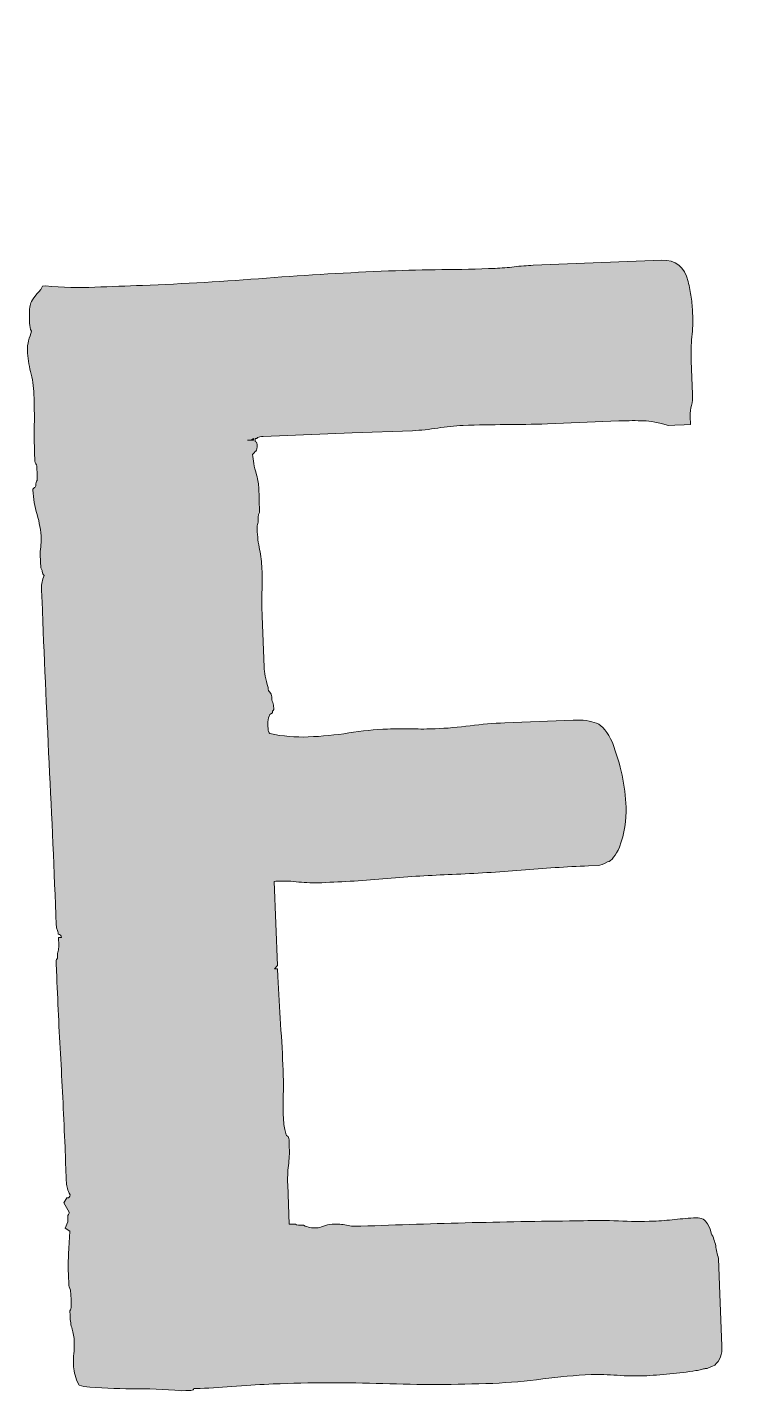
# Model space of a CAD drawing. Header units: inches. Extents: x 96 to 984, y -1005 to -75.
# Drawn here: x 542.7 to 627.7, y -1004.5 to -839.8 of the extents above; entities that cross this region are included whole.
import ezdxf

# ---------------------------------------------------------------- set-up
doc = ezdxf.new("R2010")
doc.units = ezdxf.units.IN
doc.header["$MEASUREMENT"] = 0
doc.layers.add('Layer 1', color=7, linetype='Continuous')

# ---------------------------------------------------------------- blocks, each defined once
blk = doc.blocks.new('block 3')
at = {"layer": 'Layer 1', "true_color": 0x2b568d}
h = blk.add_hatch(color=167, dxfattribs=at)
h.dxf.hatch_style = 2
edge = h.paths.add_edge_path()
edge.add_spline(control_points=[(979.44, -816.21), (979.1, -812.09), (977.08, -808.78), (974.73, -805.63), (973.93, -804.57), (973.12, -803.51), (972.27, -802.49), (969.63, -799.33), (967.54, -795.84), (965.76, -792.14), (961.69, -783.65), (958.01, -775), (954.31, -766.35), (952.02, -761.01), (949.43, -755.83), (946.2, -751), (941.54, -744.01), (935.88, -738.09), (928.2, -734.36), (927.96, -734.24), (927.77, -734.01), (927.46, -733.75), (928.96, -730.07), (930.54, -726.42), (931.94, -722.71), (936.67, -710.15), (940.07, -697.2), (943.44, -684.23), (946.3, -673.27), (949.52, -662.45), (955.43, -652.64), (957.19, -649.71), (958.86, -646.72), (960.44, -643.69), (961.18, -642.28), (962.04, -641.22), (963.56, -640.58), (964.86, -640.04), (966.12, -639.28), (967.22, -638.41), (970.13, -636.11), (970.1, -632.44), (967.2, -630.12), (965.33, -628.63), (963.19, -627.59), (960.95, -626.76), (956.14, -625), (951.14, -624.45), (946.08, -624.59), (938.19, -624.82), (930.34, -625.64), (922.5, -626.52), (914.19, -627.45), (905.91, -628.58), (897.61, -629.64), (885.55, -631.18), (873.45, -632.49), (861.5, -634.8), (848.2, -637.37), (835.27, -641.08), (823.3, -647.63), (822.9, -647.85), (822.51, -648.17), (821.94, -648.02), (821.19, -647.39), (821.09, -646.39), (820.78, -645.52), (815.25, -630.3), (811.03, -614.75), (808.95, -598.65), (808.28, -593.51), (803.98, -590.04), (798.8, -590.25), (795.17, -590.39), (791.65, -591.23), (788.19, -592.3), (781.88, -594.25), (776.11, -597.37), (770.41, -600.61), (764.87, -603.76), (759.31, -606.85), (753.5, -609.48), (747.01, -612.43), (740.57, -615.51), (734.45, -619.16), (728.22, -622.89), (721.65, -625.85), (714.95, -628.53), (699.84, -634.56), (684.23, -639.07), (668.56, -643.34), (650.13, -648.35), (631.59, -652.89), (613.07, -657.52), (611.97, -657.79), (610.84, -657.91), (610.11, -659), (607.87, -662.34), (605.93, -665.8), (605.41, -669.88), (605.12, -672.15), (605.6, -674.21), (606.83, -676.13), (607.52, -677.19), (608.35, -677.59), (609.7, -677.37), (627.07, -674.57), (644.26, -671.01), (661.03, -665.59), (666.09, -663.96), (670.93, -661.72), (676.12, -660.45), (695.06, -655.84), (713.66, -650.09), (731.95, -643.38), (740.19, -640.36), (748.13, -636.71), (755.13, -631.31), (757.45, -629.53), (759.39, -627.12), (761.91, -625.74), (764.53, -624.3), (767.6, -623.66), (770.37, -622.4), (775.73, -619.96), (781.07, -617.47), (786.45, -615.07), (787.82, -614.45), (789.16, -613.69), (790.75, -613.6), (791.6, -614.85), (791.63, -616.32), (791.97, -617.67), (801.26, -655.5), (815.01, -691.64), (832.98, -726.17), (840.79, -741.17), (849.19, -755.87), (856.61, -771.08), (857.18, -772.24), (857.99, -773.34), (858.07, -774.62), (857.65, -775.13), (857.15, -775.14), (856.7, -775.26), (850.91, -776.81), (845.21, -778.63), (839.65, -780.85), (811.77, -792.03), (783.38, -801.76), (754.86, -811.13), (719.3, -822.81), (683.38, -833.33), (647.56, -844.14), (642.83, -845.57), (638.09, -846.96), (633.38, -848.43), (631.38, -849.05), (630.6, -850.24), (631, -851.69), (631.42, -853.19), (632.6, -853.8), (634.66, -853.56), (635.69, -853.44), (636.73, -853.31), (637.77, -853.15), (660.12, -849.77), (682.45, -846.22), (704.65, -841.92), (731.8, -836.65), (758.71, -830.37), (785.19, -822.36), (786.82, -821.87), (788.44, -821.37), (790.05, -820.88), (793.36, -829.61), (795.8, -834.31), (799.93, -839.86), (802.32, -843.08), (804.98, -846.05), (808.35, -848.3), (810.68, -849.86), (813.08, -851.15), (816.06, -850.05), (816.66, -849.83), (817.38, -849.97), (818.05, -849.96), (824.62, -849.85), (831.12, -849), (837.59, -847.9), (848.74, -845.99), (859.7, -843.18), (870.66, -840.42), (887.6, -836.16), (904.76, -833.76), (922.26, -833.84), (931.77, -833.88), (941.28, -833.63), (950.75, -832.78), (960.65, -831.88), (970.29, -829.93), (979.5, -826.07), (981.82, -825.09), (983.88, -824.01), (983.83, -821.1), (983.79, -818.3), (982.06, -816.85), (979.44, -816.21)], knot_values=[0, 0, 0, 0, 1, 1, 1, 2, 2, 2, 3, 3, 3, 4, 4, 4, 5, 5, 5, 6, 6, 6, 7, 7, 7, 8, 8, 8, 9, 9, 9, 10, 10, 10, 11, 11, 11, 12, 12, 12, 13, 13, 13, 14, 14, 14, 15, 15, 15, 16, 16, 16, 17, 17, 17, 18, 18, 18, 19, 19, 19, 20, 20, 20, 21, 21, 21, 22, 22, 22, 23, 23, 23, 24, 24, 24, 25, 25, 25, 26, 26, 26, 27, 27, 27, 28, 28, 28, 29, 29, 29, 30, 30, 30, 31, 31, 31, 32, 32, 32, 33, 33, 33, 34, 34, 34, 35, 35, 35, 36, 36, 36, 37, 37, 37, 38, 38, 38, 39, 39, 39, 40, 40, 40, 41, 41, 41, 42, 42, 42, 43, 43, 43, 44, 44, 44, 45, 45, 45, 46, 46, 46, 47, 47, 47, 48, 48, 48, 49, 49, 49, 50, 50, 50, 51, 51, 51, 52, 52, 52, 53, 53, 53, 54, 54, 54, 55, 55, 55, 56, 56, 56, 57, 57, 57, 58, 58, 58, 59, 59, 59, 60, 60, 60, 61, 61, 61, 62, 62, 62, 63, 63, 63, 64, 64, 64, 65, 65, 65, 66, 66, 66, 67, 67, 67, 68, 68, 68, 69, 69, 69, 69], degree=3, periodic=1)
edge = h.paths.add_edge_path()
edge.add_spline(control_points=[(952.39, -813.37), (936.02, -812.91), (919.7, -813.97), (903.37, -814.82), (888.75, -815.59), (874.61, -818.85), (860.46, -822.21), (855.38, -823.42), (850.29, -824.58), (845.2, -825.74), (844.37, -825.93), (843.53, -826.03), (842.71, -826.16), (842.24, -825.22), (843.01, -824.85), (843.36, -824.41), (851.1, -814.65), (858.16, -804.38), (866.49, -795.08), (870.12, -791.03), (873.19, -786.55), (875.03, -781.36), (875.3, -780.62), (875.76, -780.04), (876.27, -779.47), (878.76, -776.66), (879.26, -773.44), (878.3, -769.88), (876.58, -763.54), (874.4, -757.37), (871.79, -751.34), (867.66, -741.82), (862.79, -732.68), (857.52, -723.76), (845.46, -703.33), (835.4, -681.94), (826.38, -660.04), (826.02, -659.16), (825.54, -658.33), (825.47, -657.34), (826.35, -656.7), (827.41, -656.65), (828.42, -656.47), (844.25, -653.63), (860.21, -651.94), (876.23, -650.67), (894.51, -649.21), (912.8, -647.73), (931.04, -645.81), (935.35, -645.35), (939.68, -645.25), (944.4, -644.96), (942.22, -648.51), (940.31, -651.65), (938.35, -654.75), (937.68, -655.81), (936.45, -655.52), (935.47, -655.62), (926.67, -656.56), (918.01, -658.3), (909.43, -660.43), (897.62, -663.36), (886.04, -667.05), (874.46, -670.76), (874.01, -670.91), (873.55, -671.06), (873.14, -671.3), (872.31, -671.79), (871.98, -672.55), (872.27, -673.49), (872.51, -674.3), (873.09, -674.77), (873.95, -674.76), (874.61, -674.75), (875.28, -674.68), (875.93, -674.55), (884.43, -672.88), (893.05, -672.16), (901.66, -671.32), (911.21, -670.39), (920.77, -669.55), (930.17, -667.47), (930.71, -667.35), (931.28, -667.15), (932.06, -667.62), (930.76, -670.7), (929.44, -673.82), (928.14, -676.94), (927.82, -677.7), (927.12, -677.7), (926.5, -677.87), (912.84, -681.61), (899.02, -684.6), (885.11, -687.25), (884.37, -687.39), (883.63, -687.57), (882.89, -687.74), (881.81, -687.98), (881.15, -688.61), (881.36, -689.75), (881.57, -690.81), (882.32, -691.36), (883.42, -691.34), (884.08, -691.32), (884.75, -691.29), (885.41, -691.21), (897.49, -689.74), (909.65, -689.08), (921.76, -687.99), (922.32, -687.94), (922.89, -687.79), (923.65, -688.36), (922.62, -691.2), (921.58, -694.13), (920.5, -697.05), (920.24, -697.75), (919.6, -697.94), (918.91, -698.09), (908.84, -700.25), (899.25, -703.88), (889.7, -707.67), (889.17, -707.88), (888.62, -708.04), (888.11, -708.29), (886.56, -709.03), (885.99, -710.13), (886.42, -711.43), (886.81, -712.59), (887.83, -713.08), (889.48, -712.7), (893.55, -711.77), (897.61, -710.75), (901.68, -709.81), (905.57, -708.93), (909.41, -707.83), (913.41, -707.52), (914.35, -707.45), (915.29, -707.18), (916.4, -707.6), (915.66, -710.53), (914.31, -713.23), (913.2, -716.02), (912.8, -717.01), (911.86, -717.01), (911.07, -717.22), (907.21, -718.24), (903.34, -719.21), (899.47, -720.19), (899.2, -720.26), (898.91, -720.3), (898.64, -720.37), (896.67, -720.89), (895.99, -721.56), (896.09, -722.87), (896.2, -724.26), (897.11, -724.96), (899.19, -725.09), (900.42, -725.16), (901.65, -725.14), (902.89, -725.1), (904.77, -725.03), (906.65, -724.91), (908.49, -724.81), (908.87, -725.94), (908.22, -726.63), (907.82, -727.34), (906.33, -729.99), (904.97, -732.74), (903.2, -735.2), (898.45, -741.82), (903.29, -751.43), (911.63, -751.56), (914.84, -751.61), (917.83, -752.38), (920.61, -753.98), (920.94, -754.17), (921.28, -754.34), (921.51, -755.11), (913.28, -756.91), (905.63, -760.47), (897.42, -762.15), (895.32, -762.59), (894.45, -763.53), (894.5, -765.06), (894.56, -766.83), (895.83, -768.09), (897.9, -768.2), (902.38, -768.45), (906.84, -768.12), (911.26, -767.42), (917.75, -766.39), (924.29, -765.96), (930.94, -765.23), (932.78, -767.69), (933.9, -770.48), (935.03, -773.05), (934.67, -773.99), (934.03, -773.9), (933.49, -773.97), (924.33, -775.24), (915.49, -777.86), (906.64, -780.41), (906.55, -780.44), (906.46, -780.47), (906.37, -780.5), (904.55, -781.18), (903.83, -782.21), (904.2, -783.63), (904.55, -784.97), (905.54, -785.62), (907.29, -785.47), (908.9, -785.34), (910.49, -785.01), (912.09, -784.83), (918.99, -784.06), (925.88, -783.29), (932.78, -782.57), (934.66, -782.38), (936.48, -781.69), (938.55, -781.96), (939.62, -784.44), (940.64, -786.95), (941.4, -789.77), (935.89, -791.49), (930.84, -793.88), (925.89, -796.5), (925.39, -796.77), (924.85, -797), (924.38, -797.31), (922.7, -798.41), (922.18, -800.4), (923.03, -802.32), (923.84, -804.15), (925.44, -804.95), (927.47, -804.31), (931.28, -803.11), (935.05, -801.81), (939, -801.14), (940.78, -800.83), (942.57, -800.63), (944.37, -800.45), (945.32, -800.36), (946.28, -800.43), (946.85, -801.45), (949.15, -805.58), (951.82, -809.46), (955.13, -813), (954.05, -813.62), (953.2, -813.4), (952.39, -813.37)], knot_values=[0, 0, 0, 0, 1, 1, 1, 2, 2, 2, 3, 3, 3, 4, 4, 4, 5, 5, 5, 6, 6, 6, 7, 7, 7, 8, 8, 8, 9, 9, 9, 10, 10, 10, 11, 11, 11, 12, 12, 12, 13, 13, 13, 14, 14, 14, 15, 15, 15, 16, 16, 16, 17, 17, 17, 18, 18, 18, 19, 19, 19, 20, 20, 20, 21, 21, 21, 22, 22, 22, 23, 23, 23, 24, 24, 24, 25, 25, 25, 26, 26, 26, 27, 27, 27, 28, 28, 28, 29, 29, 29, 30, 30, 30, 31, 31, 31, 32, 32, 32, 33, 33, 33, 34, 34, 34, 35, 35, 35, 36, 36, 36, 37, 37, 37, 38, 38, 38, 39, 39, 39, 40, 40, 40, 41, 41, 41, 42, 42, 42, 43, 43, 43, 44, 44, 44, 45, 45, 45, 46, 46, 46, 47, 47, 47, 48, 48, 48, 49, 49, 49, 50, 50, 50, 51, 51, 51, 52, 52, 52, 53, 53, 53, 54, 54, 54, 55, 55, 55, 56, 56, 56, 57, 57, 57, 58, 58, 58, 59, 59, 59, 60, 60, 60, 61, 61, 61, 62, 62, 62, 63, 63, 63, 64, 64, 64, 65, 65, 65, 66, 66, 66, 67, 67, 67, 68, 68, 68, 69, 69, 69, 70, 70, 70, 71, 71, 71, 72, 72, 72, 73, 73, 73, 74, 74, 74, 75, 75, 75, 76, 76, 76, 77, 77, 77, 78, 78, 78, 79, 79, 79, 80, 80, 80, 81, 81, 81, 82, 82, 82, 83, 83, 83, 83], degree=3, periodic=1)
at = {"layer": 'Layer 1', "lineweight": 0}
blk.add_open_spline([(979.44, -816.21), (979.1, -812.09), (977.08, -808.78), (974.73, -805.63), (973.93, -804.57), (973.12, -803.51), (972.27, -802.49), (969.63, -799.33), (967.54, -795.84), (965.76, -792.14), (961.69, -783.65), (958.01, -775), (954.31, -766.35), (952.02, -761.01), (949.43, -755.83), (946.2, -751), (941.54, -744.01), (935.88, -738.09), (928.2, -734.36), (927.96, -734.24), (927.77, -734.01), (927.46, -733.75), (928.96, -730.07), (930.54, -726.42), (931.94, -722.71), (936.67, -710.15), (940.07, -697.2), (943.44, -684.23), (946.3, -673.27), (949.52, -662.45), (955.43, -652.64), (957.19, -649.71), (958.86, -646.72), (960.44, -643.69), (961.18, -642.28), (962.04, -641.22), (963.56, -640.58), (964.86, -640.04), (966.12, -639.28), (967.22, -638.41), (970.13, -636.11), (970.1, -632.44), (967.2, -630.12), (965.33, -628.63), (963.19, -627.59), (960.95, -626.76), (956.14, -625), (951.14, -624.45), (946.08, -624.59), (938.19, -624.82), (930.34, -625.64), (922.5, -626.52), (914.19, -627.45), (905.91, -628.58), (897.61, -629.64), (885.55, -631.18), (873.45, -632.49), (861.5, -634.8), (848.2, -637.37), (835.27, -641.08), (823.3, -647.63), (822.9, -647.85), (822.51, -648.17), (821.94, -648.02), (821.19, -647.39), (821.09, -646.39), (820.78, -645.52), (815.25, -630.3), (811.03, -614.75), (808.95, -598.65), (808.28, -593.51), (803.98, -590.04), (798.8, -590.25), (795.17, -590.39), (791.65, -591.23), (788.19, -592.3), (781.88, -594.25), (776.11, -597.37), (770.41, -600.61), (764.87, -603.76), (759.31, -606.85), (753.5, -609.48), (747.01, -612.43), (740.57, -615.51), (734.45, -619.16), (728.22, -622.89), (721.65, -625.85), (714.95, -628.53), (699.84, -634.56), (684.23, -639.07), (668.56, -643.34), (650.13, -648.35), (631.59, -652.89), (613.07, -657.52), (611.97, -657.79), (610.84, -657.91), (610.11, -659), (607.87, -662.34), (605.93, -665.8), (605.41, -669.88), (605.12, -672.15), (605.6, -674.21), (606.83, -676.13), (607.52, -677.19), (608.35, -677.59), (609.7, -677.37), (627.07, -674.57), (644.26, -671.01), (661.03, -665.59), (666.09, -663.96), (670.93, -661.72), (676.12, -660.45), (695.06, -655.84), (713.66, -650.09), (731.95, -643.38), (740.19, -640.36), (748.13, -636.71), (755.13, -631.31), (757.45, -629.53), (759.39, -627.12), (761.91, -625.74), (764.53, -624.3), (767.6, -623.66), (770.37, -622.4), (775.73, -619.96), (781.07, -617.47), (786.45, -615.07), (787.82, -614.45), (789.16, -613.69), (790.75, -613.6), (791.6, -614.85), (791.63, -616.32), (791.97, -617.67), (801.26, -655.5), (815.01, -691.64), (832.98, -726.17), (840.79, -741.17), (849.19, -755.87), (856.61, -771.08), (857.18, -772.24), (857.99, -773.34), (858.07, -774.62), (857.65, -775.13), (857.15, -775.14), (856.7, -775.26), (850.91, -776.81), (845.21, -778.63), (839.65, -780.85), (811.77, -792.03), (783.38, -801.76), (754.86, -811.13), (719.3, -822.81), (683.38, -833.33), (647.56, -844.14), (642.83, -845.57), (638.09, -846.96), (633.38, -848.43), (631.38, -849.05), (630.6, -850.24), (631, -851.69), (631.42, -853.19), (632.6, -853.8), (634.66, -853.56), (635.69, -853.44), (636.73, -853.31), (637.77, -853.15), (660.12, -849.77), (682.45, -846.22), (704.65, -841.92), (731.8, -836.65), (758.71, -830.37), (785.19, -822.36), (786.82, -821.87), (788.44, -821.37), (790.05, -820.88), (793.36, -829.61), (795.8, -834.31), (799.93, -839.86), (802.32, -843.08), (804.98, -846.05), (808.35, -848.3), (810.68, -849.86), (813.08, -851.15), (816.06, -850.05), (816.66, -849.83), (817.38, -849.97), (818.05, -849.96), (824.62, -849.85), (831.12, -849), (837.59, -847.9), (848.74, -845.99), (859.7, -843.18), (870.66, -840.42), (887.6, -836.16), (904.76, -833.76), (922.26, -833.84), (931.77, -833.88), (941.28, -833.63), (950.75, -832.78), (960.65, -831.88), (970.29, -829.93), (979.5, -826.07), (981.82, -825.09), (983.88, -824.01), (983.83, -821.1), (983.79, -818.3), (982.06, -816.85), (979.44, -816.21)], degree=3, knots=[0, 0, 0, 0, 1, 1, 1, 2, 2, 2, 3, 3, 3, 4, 4, 4, 5, 5, 5, 6, 6, 6, 7, 7, 7, 8, 8, 8, 9, 9, 9, 10, 10, 10, 11, 11, 11, 12, 12, 12, 13, 13, 13, 14, 14, 14, 15, 15, 15, 16, 16, 16, 17, 17, 17, 18, 18, 18, 19, 19, 19, 20, 20, 20, 21, 21, 21, 22, 22, 22, 23, 23, 23, 24, 24, 24, 25, 25, 25, 26, 26, 26, 27, 27, 27, 28, 28, 28, 29, 29, 29, 30, 30, 30, 31, 31, 31, 32, 32, 32, 33, 33, 33, 34, 34, 34, 35, 35, 35, 36, 36, 36, 37, 37, 37, 38, 38, 38, 39, 39, 39, 40, 40, 40, 41, 41, 41, 42, 42, 42, 43, 43, 43, 44, 44, 44, 45, 45, 45, 46, 46, 46, 47, 47, 47, 48, 48, 48, 49, 49, 49, 50, 50, 50, 51, 51, 51, 52, 52, 52, 53, 53, 53, 54, 54, 54, 55, 55, 55, 56, 56, 56, 57, 57, 57, 58, 58, 58, 59, 59, 59, 60, 60, 60, 61, 61, 61, 62, 62, 62, 63, 63, 63, 64, 64, 64, 65, 65, 65, 66, 66, 66, 67, 67, 67, 68, 68, 68, 69, 69, 69, 69], dxfattribs=at)
blk = doc.blocks.new('block 5')
at = {"layer": 'Layer 1', "true_color": 0xd21b30}
h = blk.add_hatch(color=242, dxfattribs=at)
h.dxf.hatch_style = 2
edge = h.paths.add_edge_path()
edge.add_spline(control_points=[(548.7, -1003.49), (548.41, -1002.73), (548.26, -1002.03), (548.23, -1001.39), (548.21, -1000.88), (548.23, -1000.43), (548.28, -1000.05), (548.32, -999.66), (548.34, -999.21), (548.32, -998.7), (548.3, -998.06), (548.21, -997.52), (548.07, -997.08), (547.92, -996.63), (547.83, -996.09), (547.81, -995.45), (547.81, -995.45), (547.79, -994.88), (547.79, -994.88), (547.91, -994.75), (547.97, -994.55), (547.96, -994.29), (547.96, -994.29), (547.93, -993.53), (547.93, -993.53), (547.93, -993.53), (547.88, -992.38), (547.88, -992.38), (547.74, -992.13), (547.67, -991.87), (547.66, -991.62), (547.66, -991.62), (547.62, -990.66), (547.62, -990.66), (547.59, -989.89), (547.59, -989.06), (547.62, -988.16), (547.65, -987.27), (547.71, -986.37), (547.8, -985.46), (547.8, -985.46), (547.8, -985.27), (547.8, -985.27), (547.8, -985.27), (547.21, -984.91), (547.21, -984.91), (547.21, -984.91), (547.56, -984.13), (547.56, -984.13), (547.56, -984.13), (547.54, -983.75), (547.54, -983.75), (547.54, -983.75), (547.53, -983.36), (547.53, -983.36), (547.65, -983.23), (547.71, -983.1), (547.71, -982.97), (547.71, -982.97), (547.08, -981.84), (547.08, -981.84), (547.08, -981.84), (547.44, -981.25), (547.44, -981.25), (547.7, -981.24), (547.82, -981.11), (547.81, -980.85), (547.54, -980.35), (547.39, -979.88), (547.37, -979.43), (547.36, -978.98), (547.34, -978.57), (547.32, -978.18), (547.32, -978.18), (547.21, -975.11), (547.21, -975.11), (547.06, -971.53), (546.89, -967.99), (546.69, -964.47), (546.49, -960.96), (546.32, -957.41), (546.18, -953.83), (546.18, -953.83), (546.14, -952.87), (546.14, -952.87), (546.13, -952.61), (546.15, -952.46), (546.22, -952.39), (546.28, -952.32), (546.31, -952.22), (546.3, -952.1), (546.29, -951.84), (546.32, -951.61), (546.37, -951.42), (546.43, -951.23), (546.45, -951), (546.44, -950.75), (546.44, -950.75), (546.41, -949.79), (546.41, -949.79), (546.41, -949.79), (546.79, -949.77), (546.79, -949.77), (546.78, -949.52), (546.64, -949.39), (546.39, -949.4), (546.38, -949.15), (546.34, -948.96), (546.27, -948.83), (546.2, -948.71), (546.16, -948.52), (546.15, -948.26), (545.9, -941.74), (545.61, -935.22), (545.29, -928.7), (544.97, -922.18), (544.68, -915.66), (544.43, -909.14), (544.41, -908.63), (544.39, -908.11), (544.37, -907.6), (544.35, -907.09), (544.45, -906.58), (544.69, -906.05), (544.56, -905.93), (544.49, -905.8), (544.48, -905.68), (544.48, -905.55), (544.41, -905.36), (544.27, -905.11), (544.27, -905.11), (544.21, -903.57), (544.21, -903.57), (544.2, -903.32), (544.22, -903), (544.27, -902.61), (544.32, -902.22), (544.34, -901.91), (544.33, -901.65), (544.29, -900.63), (544.12, -899.64), (543.83, -898.69), (543.53, -897.74), (543.37, -896.76), (543.33, -895.73), (543.32, -895.61), (543.38, -895.51), (543.51, -895.44), (543.63, -895.37), (543.69, -895.27), (543.69, -895.14), (543.68, -894.89), (543.73, -894.69), (543.86, -894.56), (543.86, -894.56), (543.83, -893.98), (543.83, -893.98), (543.83, -893.98), (543.79, -892.83), (543.79, -892.83), (543.78, -892.71), (543.75, -892.61), (543.68, -892.55), (543.61, -892.49), (543.58, -892.33), (543.57, -892.07), (543.57, -892.07), (543.54, -891.3), (543.54, -891.3), (543.49, -890.15), (543.48, -889), (543.5, -887.85), (543.52, -886.69), (543.5, -885.48), (543.45, -884.2), (543.41, -883.18), (543.28, -882.26), (543.05, -881.43), (542.83, -880.61), (542.7, -879.75), (542.66, -878.85), (542.65, -878.47), (542.7, -878.08), (542.81, -877.69), (542.92, -877.31), (543.04, -876.92), (543.15, -876.53), (543.01, -876.28), (542.94, -875.96), (542.92, -875.58), (542.87, -874.43), (542.91, -873.65), (543.02, -873.27), (543.13, -872.88), (543.56, -872.28), (544.3, -871.49), (544.3, -871.49), (544.47, -871.1), (544.47, -871.1), (544.47, -871.1), (544.86, -871.08), (544.86, -871.08), (546.91, -871.26), (548.9, -871.31), (550.82, -871.23), (552.74, -871.16), (554.65, -871.08), (556.57, -871.01), (561.56, -870.81), (566.54, -870.52), (571.52, -870.13), (576.5, -869.75), (581.42, -869.46), (586.28, -869.27), (588.46, -869.18), (590.6, -869.13), (592.71, -869.11), (594.83, -869.09), (596.97, -869.04), (599.14, -868.95), (599.91, -868.92), (600.68, -868.86), (601.44, -868.77), (602.2, -868.68), (602.97, -868.61), (603.74, -868.58), (603.74, -868.58), (619.27, -867.97), (619.27, -867.97), (620.93, -867.91), (622, -868.76), (622.45, -870.54), (622.6, -871.17), (622.72, -871.81), (622.81, -872.45), (622.9, -873.08), (622.96, -873.72), (622.98, -874.36), (623.02, -875.38), (623, -876.35), (622.9, -877.24), (622.81, -878.15), (622.79, -879.11), (622.82, -880.13), (622.82, -880.13), (622.98, -884.16), (622.98, -884.16), (623, -884.67), (622.95, -885.12), (622.84, -885.51), (622.73, -885.9), (622.68, -886.35), (622.7, -886.86), (622.7, -886.86), (622.74, -887.82), (622.74, -887.82), (622.74, -887.82), (621.97, -887.85), (621.97, -887.85), (621.97, -887.85), (620.82, -887.89), (620.82, -887.89), (620.82, -887.89), (620.06, -887.92), (620.06, -887.92), (618.89, -887.58), (617.89, -887.4), (617.06, -887.37), (616.22, -887.34), (615.23, -887.34), (614.08, -887.39), (614.08, -887.39), (605.45, -887.73), (605.45, -887.73), (603.66, -887.8), (601.96, -887.83), (600.36, -887.83), (598.76, -887.83), (597.06, -887.86), (595.27, -887.93), (594.25, -887.97), (593.23, -888.08), (592.21, -888.24), (591.19, -888.41), (590.17, -888.52), (589.15, -888.56), (589.15, -888.56), (581.86, -888.84), (581.86, -888.84), (581.86, -888.84), (571.12, -889.26), (571.12, -889.26), (571.12, -889.26), (570.93, -889.27), (570.93, -889.27), (570.67, -889.28), (570.48, -889.35), (570.36, -889.49), (570.36, -889.49), (570.17, -889.49), (570.17, -889.49), (570.17, -889.49), (570.18, -889.88), (570.18, -889.88), (570.31, -889.87), (570.38, -890), (570.39, -890.25), (570.41, -890.64), (570.35, -890.9), (570.23, -891.03), (570.11, -891.16), (569.98, -891.3), (569.86, -891.43), (569.89, -892.07), (570.04, -892.89), (570.34, -893.9), (570.49, -894.54), (570.58, -895.08), (570.6, -895.53), (570.62, -895.98), (570.64, -896.52), (570.66, -897.16), (570.66, -897.16), (570.7, -898.12), (570.7, -898.12), (570.71, -898.37), (570.68, -898.54), (570.62, -898.6), (570.56, -898.67), (570.53, -898.83), (570.54, -899.08), (570.55, -899.34), (570.53, -899.56), (570.48, -899.76), (570.42, -899.95), (570.4, -900.18), (570.41, -900.43), (570.44, -901.33), (570.54, -902.16), (570.7, -902.92), (570.85, -903.68), (570.95, -904.45), (570.98, -905.21), (571.02, -906.24), (571.02, -907.2), (570.99, -908.1), (570.96, -908.99), (570.97, -909.95), (571.01, -910.98), (571.01, -910.98), (571.25, -917.11), (571.25, -917.11), (571.28, -917.76), (571.43, -918.58), (571.73, -919.59), (571.74, -919.85), (571.81, -920.04), (571.95, -920.16), (572.08, -920.28), (572.15, -920.47), (572.16, -920.73), (572.17, -920.99), (572.21, -921.21), (572.28, -921.4), (572.35, -921.59), (572.4, -921.81), (572.41, -922.06), (572.41, -922.06), (572.41, -922.26), (572.41, -922.26), (572.29, -922.39), (572.23, -922.52), (572.24, -922.65), (571.98, -922.79), (571.86, -922.92), (571.87, -923.05), (571.75, -923.31), (571.7, -923.63), (571.71, -924.01), (571.71, -924.01), (571.74, -924.78), (571.74, -924.78), (571.75, -924.91), (571.82, -925.03), (571.95, -925.16), (573.5, -925.48), (575.04, -925.61), (576.58, -925.55), (578.24, -925.49), (579.86, -925.33), (581.46, -925.07), (583.05, -924.82), (584.61, -924.66), (586.14, -924.6), (587.17, -924.56), (588.16, -924.55), (589.12, -924.58), (590.08, -924.61), (591.01, -924.6), (591.91, -924.57), (593.31, -924.51), (594.72, -924.39), (596.12, -924.21), (597.52, -924.03), (598.92, -923.91), (600.33, -923.85), (600.33, -923.85), (608.58, -923.53), (608.58, -923.53), (609.73, -923.48), (610.66, -923.61), (611.38, -923.9), (612.09, -924.19), (612.73, -924.97), (613.3, -926.22), (614.29, -928.88), (614.85, -931.48), (614.95, -934.04), (615.01, -935.57), (614.75, -937.18), (614.17, -938.87), (613.7, -939.91), (613.21, -940.51), (612.71, -940.66), (612.21, -940.93), (611.83, -941.07), (611.57, -941.09), (611.57, -941.09), (610.42, -941.13), (610.42, -941.13), (607.74, -941.24), (605.02, -941.41), (602.28, -941.64), (599.53, -941.88), (596.75, -942.05), (593.94, -942.16), (591.38, -942.26), (588.77, -942.43), (586.09, -942.66), (583.4, -942.89), (580.78, -943.06), (578.23, -943.16), (577.2, -943.2), (576.27, -943.17), (575.44, -943.08), (574.6, -942.98), (573.67, -942.95), (572.65, -942.99), (572.65, -942.99), (572.46, -943), (572.46, -943), (572.46, -943), (572.86, -953.17), (572.86, -953.17), (572.86, -953.17), (572.49, -953.57), (572.49, -953.57), (572.49, -953.57), (572.87, -953.55), (572.87, -953.55), (572.87, -953.55), (572.91, -954.51), (572.91, -954.51), (572.98, -956.43), (573.09, -958.35), (573.23, -960.26), (573.37, -962.18), (573.47, -964.03), (573.54, -965.82), (573.58, -966.84), (573.59, -967.81), (573.56, -968.7), (573.53, -969.6), (573.54, -970.56), (573.58, -971.58), (573.61, -972.35), (573.69, -972.92), (573.84, -973.3), (573.85, -973.56), (573.92, -973.72), (574.05, -973.77), (574.18, -973.83), (574.25, -973.99), (574.26, -974.24), (574.26, -974.24), (574.29, -975.2), (574.29, -975.2), (574.32, -975.85), (574.28, -976.55), (574.19, -977.32), (574.09, -978.09), (574.06, -978.86), (574.09, -979.63), (574.09, -979.63), (574.27, -984.43), (574.27, -984.43), (574.27, -984.43), (575.04, -984.4), (575.04, -984.4), (575.17, -984.52), (575.49, -984.57), (576.01, -984.55), (576.53, -984.79), (577.04, -984.89), (577.56, -984.87), (577.81, -984.86), (578.1, -984.79), (578.41, -984.65), (578.73, -984.51), (579.08, -984.43), (579.46, -984.42), (580.1, -984.39), (580.68, -984.43), (581.19, -984.54), (581.71, -984.65), (582.29, -984.69), (582.93, -984.66), (587.4, -984.49), (591.88, -984.35), (596.36, -984.23), (600.84, -984.12), (605.31, -984.05), (609.8, -984), (611.2, -983.94), (612.61, -983.95), (614.02, -984.02), (615.44, -984.1), (616.84, -984.1), (618.25, -984.05), (619.14, -984.01), (620.01, -983.95), (620.84, -983.85), (621.67, -983.75), (622.53, -983.69), (623.42, -983.65), (624.06, -983.63), (624.52, -983.87), (624.79, -984.37), (625.07, -984.87), (625.21, -985.25), (625.22, -985.5), (625.5, -986.01), (625.68, -986.51), (625.77, -987.02), (625.85, -987.53), (625.96, -988.04), (626.11, -988.54), (626.11, -988.54), (626.32, -993.91), (626.32, -993.91), (626.32, -993.91), (626.53, -999.09), (626.53, -999.09), (626.57, -1000.12), (626.27, -1000.9), (625.66, -1001.43), (625.15, -1001.71), (624.78, -1001.85), (624.52, -1001.86), (624.39, -1001.87), (624.23, -1001.9), (624.04, -1001.98), (623.86, -1002.05), (623.63, -1002.09), (623.38, -1002.1), (622.36, -1002.27), (621.31, -1002.4), (620.22, -1002.51), (619.14, -1002.62), (618.08, -1002.69), (617.06, -1002.73), (616.04, -1002.77), (614.98, -1002.75), (613.89, -1002.66), (612.8, -1002.58), (611.74, -1002.55), (610.72, -1002.59), (608.8, -1002.67), (606.85, -1002.84), (604.88, -1003.11), (602.9, -1003.38), (600.89, -1003.55), (598.85, -1003.64), (594.37, -1003.81), (589.95, -1003.82), (585.59, -1003.67), (581.23, -1003.53), (576.81, -1003.54), (572.34, -1003.71), (570.93, -1003.77), (569.46, -1003.86), (567.93, -1003.98), (566.4, -1004.11), (564.93, -1004.2), (563.52, -1004.25), (563.52, -1004.25), (563.14, -1004.27), (563.14, -1004.27), (563.14, -1004.27), (562.76, -1004.28), (562.76, -1004.28), (562.76, -1004.41), (562.63, -1004.48), (562.38, -1004.49), (562.38, -1004.49), (561.8, -1004.51), (561.8, -1004.51), (561.8, -1004.51), (561.23, -1004.53), (561.23, -1004.53), (559.17, -1004.36), (557.18, -1004.28), (555.26, -1004.29), (553.34, -1004.3), (551.42, -1004.21), (549.49, -1004.03), (549.49, -1004.03), (548.91, -1003.86), (548.91, -1003.86), (548.91, -1003.86), (548.7, -1003.49), (548.7, -1003.49)], knot_values=[0, 0, 0, 0, 1, 1, 1, 2, 2, 2, 3, 3, 3, 4, 4, 4, 5, 5, 5, 6, 6, 6, 7, 7, 7, 8, 8, 8, 9, 9, 9, 10, 10, 10, 11, 11, 11, 12, 12, 12, 13, 13, 13, 14, 14, 14, 15, 15, 15, 16, 16, 16, 17, 17, 17, 18, 18, 18, 19, 19, 19, 20, 20, 20, 21, 21, 21, 22, 22, 22, 23, 23, 23, 24, 24, 24, 25, 25, 25, 26, 26, 26, 27, 27, 27, 28, 28, 28, 29, 29, 29, 30, 30, 30, 31, 31, 31, 32, 32, 32, 33, 33, 33, 34, 34, 34, 35, 35, 35, 36, 36, 36, 37, 37, 37, 38, 38, 38, 39, 39, 39, 40, 40, 40, 41, 41, 41, 42, 42, 42, 43, 43, 43, 44, 44, 44, 45, 45, 45, 46, 46, 46, 47, 47, 47, 48, 48, 48, 49, 49, 49, 50, 50, 50, 51, 51, 51, 52, 52, 52, 53, 53, 53, 54, 54, 54, 55, 55, 55, 56, 56, 56, 57, 57, 57, 58, 58, 58, 59, 59, 59, 60, 60, 60, 61, 61, 61, 62, 62, 62, 63, 63, 63, 64, 64, 64, 65, 65, 65, 66, 66, 66, 67, 67, 67, 68, 68, 68, 69, 69, 69, 70, 70, 70, 71, 71, 71, 72, 72, 72, 73, 73, 73, 74, 74, 74, 75, 75, 75, 76, 76, 76, 77, 77, 77, 78, 78, 78, 79, 79, 79, 80, 80, 80, 81, 81, 81, 82, 82, 82, 83, 83, 83, 84, 84, 84, 85, 85, 85, 86, 86, 86, 87, 87, 87, 88, 88, 88, 89, 89, 89, 90, 90, 90, 91, 91, 91, 92, 92, 92, 93, 93, 93, 94, 94, 94, 95, 95, 95, 96, 96, 96, 97, 97, 97, 98, 98, 98, 99, 99, 99, 100, 100, 100, 101, 101, 101, 102, 102, 102, 103, 103, 103, 104, 104, 104, 105, 105, 105, 106, 106, 106, 107, 107, 107, 108, 108, 108, 109, 109, 109, 110, 110, 110, 111, 111, 111, 112, 112, 112, 113, 113, 113, 114, 114, 114, 115, 115, 115, 116, 116, 116, 117, 117, 117, 118, 118, 118, 119, 119, 119, 120, 120, 120, 121, 121, 121, 122, 122, 122, 123, 123, 123, 124, 124, 124, 125, 125, 125, 126, 126, 126, 127, 127, 127, 128, 128, 128, 129, 129, 129, 130, 130, 130, 131, 131, 131, 132, 132, 132, 133, 133, 133, 134, 134, 134, 135, 135, 135, 136, 136, 136, 137, 137, 137, 138, 138, 138, 139, 139, 139, 140, 140, 140, 141, 141, 141, 142, 142, 142, 143, 143, 143, 144, 144, 144, 145, 145, 145, 146, 146, 146, 147, 147, 147, 148, 148, 148, 149, 149, 149, 150, 150, 150, 151, 151, 151, 152, 152, 152, 153, 153, 153, 154, 154, 154, 155, 155, 155, 156, 156, 156, 157, 157, 157, 158, 158, 158, 159, 159, 159, 160, 160, 160, 161, 161, 161, 162, 162, 162, 163, 163, 163, 164, 164, 164, 165, 165, 165, 166, 166, 166, 167, 167, 167, 168, 168, 168, 169, 169, 169, 170, 170, 170, 171, 171, 171, 172, 172, 172, 173, 173, 173, 174, 174, 174, 175, 175, 175, 176, 176, 176, 177, 177, 177, 178, 178, 178, 179, 179, 179, 180, 180, 180, 181, 181, 181, 182, 182, 182, 183, 183, 183, 184, 184, 184, 185, 185, 185, 186, 186, 186, 187, 187, 187, 188, 188, 188, 189, 189, 189, 190, 190, 190, 191, 191, 191, 192, 192, 192, 193, 193, 193, 194, 194, 194, 195, 195, 195, 196, 196, 196, 197, 197, 197, 198, 198, 198, 199, 199, 199, 200, 200, 200, 201, 201, 201, 202, 202, 202, 203, 203, 203, 204, 204, 204, 205, 205, 205, 206, 206, 206, 207, 207, 207, 207], degree=3, periodic=1)
edge = h.paths.add_edge_path()
edge.add_spline(control_points=[(569.98, -889.69), (569.98, -889.69), (569.98, -889.5), (569.98, -889.5), (569.85, -889.63), (569.6, -889.71), (569.22, -889.72), (569.22, -889.72), (569.98, -889.69), (569.98, -889.69)], knot_values=[0, 0, 0, 0, 1, 1, 1, 2, 2, 2, 3, 3, 3, 3], degree=3, periodic=1)
at = {"layer": 'Layer 1', "lineweight": 0}
for points, knots in [([(548.7, -1003.49), (548.41, -1002.73), (548.26, -1002.03), (548.23, -1001.39), (548.21, -1000.88), (548.23, -1000.43), (548.28, -1000.05), (548.32, -999.66), (548.34, -999.21), (548.32, -998.7), (548.3, -998.06), (548.21, -997.52), (548.07, -997.08), (547.92, -996.63), (547.83, -996.09), (547.81, -995.45), (547.81, -995.45), (547.79, -994.88), (547.79, -994.88), (547.91, -994.75), (547.97, -994.55), (547.96, -994.29), (547.96, -994.29), (547.93, -993.53), (547.93, -993.53), (547.93, -993.53), (547.88, -992.38), (547.88, -992.38), (547.74, -992.13), (547.67, -991.87), (547.66, -991.62), (547.66, -991.62), (547.62, -990.66), (547.62, -990.66), (547.59, -989.89), (547.59, -989.06), (547.62, -988.16), (547.65, -987.27), (547.71, -986.37), (547.8, -985.46), (547.8, -985.46), (547.8, -985.27), (547.8, -985.27), (547.8, -985.27), (547.21, -984.91), (547.21, -984.91), (547.21, -984.91), (547.56, -984.13), (547.56, -984.13), (547.56, -984.13), (547.54, -983.75), (547.54, -983.75), (547.54, -983.75), (547.53, -983.36), (547.53, -983.36), (547.65, -983.23), (547.71, -983.1), (547.71, -982.97), (547.71, -982.97), (547.08, -981.84), (547.08, -981.84), (547.08, -981.84), (547.44, -981.25), (547.44, -981.25), (547.7, -981.24), (547.82, -981.11), (547.81, -980.85), (547.54, -980.35), (547.39, -979.88), (547.37, -979.43), (547.36, -978.98), (547.34, -978.57), (547.32, -978.18), (547.32, -978.18), (547.21, -975.11), (547.21, -975.11), (547.06, -971.53), (546.89, -967.99), (546.69, -964.47), (546.49, -960.96), (546.32, -957.41), (546.18, -953.83), (546.18, -953.83), (546.14, -952.87), (546.14, -952.87), (546.13, -952.61), (546.15, -952.46), (546.22, -952.39), (546.28, -952.32), (546.31, -952.22), (546.3, -952.1), (546.29, -951.84), (546.32, -951.61), (546.37, -951.42), (546.43, -951.23), (546.45, -951), (546.44, -950.75), (546.44, -950.75), (546.41, -949.79), (546.41, -949.79), (546.41, -949.79), (546.79, -949.77), (546.79, -949.77), (546.78, -949.52), (546.64, -949.39), (546.39, -949.4), (546.38, -949.15), (546.34, -948.96), (546.27, -948.83), (546.2, -948.71), (546.16, -948.52), (546.15, -948.26), (545.9, -941.74), (545.61, -935.22), (545.29, -928.7), (544.97, -922.18), (544.68, -915.66), (544.43, -909.14), (544.41, -908.63), (544.39, -908.11), (544.37, -907.6), (544.35, -907.09), (544.45, -906.58), (544.69, -906.05), (544.56, -905.93), (544.49, -905.8), (544.48, -905.68), (544.48, -905.55), (544.41, -905.36), (544.27, -905.11), (544.27, -905.11), (544.21, -903.57), (544.21, -903.57), (544.2, -903.32), (544.22, -903), (544.27, -902.61), (544.32, -902.22), (544.34, -901.91), (544.33, -901.65), (544.29, -900.63), (544.12, -899.64), (543.83, -898.69), (543.53, -897.74), (543.37, -896.76), (543.33, -895.73), (543.32, -895.61), (543.38, -895.51), (543.51, -895.44), (543.63, -895.37), (543.69, -895.27), (543.69, -895.14), (543.68, -894.89), (543.73, -894.69), (543.86, -894.56), (543.86, -894.56), (543.83, -893.98), (543.83, -893.98), (543.83, -893.98), (543.79, -892.83), (543.79, -892.83), (543.78, -892.71), (543.75, -892.61), (543.68, -892.55), (543.61, -892.49), (543.58, -892.33), (543.57, -892.07), (543.57, -892.07), (543.54, -891.3), (543.54, -891.3), (543.49, -890.15), (543.48, -889), (543.5, -887.85), (543.52, -886.69), (543.5, -885.48), (543.45, -884.2), (543.41, -883.18), (543.28, -882.26), (543.05, -881.43), (542.83, -880.61), (542.7, -879.75), (542.66, -878.85), (542.65, -878.47), (542.7, -878.08), (542.81, -877.69), (542.92, -877.31), (543.04, -876.92), (543.15, -876.53), (543.01, -876.28), (542.94, -875.96), (542.92, -875.58), (542.87, -874.43), (542.91, -873.65), (543.02, -873.27), (543.13, -872.88), (543.56, -872.28), (544.3, -871.49), (544.3, -871.49), (544.47, -871.1), (544.47, -871.1), (544.47, -871.1), (544.86, -871.08), (544.86, -871.08), (546.91, -871.26), (548.9, -871.31), (550.82, -871.23), (552.74, -871.16), (554.65, -871.08), (556.57, -871.01), (561.56, -870.81), (566.54, -870.52), (571.52, -870.13), (576.5, -869.75), (581.42, -869.46), (586.28, -869.27), (588.46, -869.18), (590.6, -869.13), (592.71, -869.11), (594.83, -869.09), (596.97, -869.04), (599.14, -868.95), (599.91, -868.92), (600.68, -868.86), (601.44, -868.77), (602.2, -868.68), (602.97, -868.61), (603.74, -868.58), (603.74, -868.58), (619.27, -867.97), (619.27, -867.97), (620.93, -867.91), (622, -868.76), (622.45, -870.54), (622.6, -871.17), (622.72, -871.81), (622.81, -872.45), (622.9, -873.08), (622.96, -873.72), (622.98, -874.36), (623.02, -875.38), (623, -876.35), (622.9, -877.24), (622.81, -878.15), (622.79, -879.11), (622.82, -880.13), (622.82, -880.13), (622.98, -884.16), (622.98, -884.16), (623, -884.67), (622.95, -885.12), (622.84, -885.51), (622.73, -885.9), (622.68, -886.35), (622.7, -886.86), (622.7, -886.86), (622.74, -887.82), (622.74, -887.82), (622.74, -887.82), (621.97, -887.85), (621.97, -887.85), (621.97, -887.85), (620.82, -887.89), (620.82, -887.89), (620.82, -887.89), (620.06, -887.92), (620.06, -887.92), (618.89, -887.58), (617.89, -887.4), (617.06, -887.37), (616.22, -887.34), (615.23, -887.34), (614.08, -887.39), (614.08, -887.39), (605.45, -887.73), (605.45, -887.73), (603.66, -887.8), (601.96, -887.83), (600.36, -887.83), (598.76, -887.83), (597.06, -887.86), (595.27, -887.93), (594.25, -887.97), (593.23, -888.08), (592.21, -888.24), (591.19, -888.41), (590.17, -888.52), (589.15, -888.56), (589.15, -888.56), (581.86, -888.84), (581.86, -888.84), (581.86, -888.84), (571.12, -889.26), (571.12, -889.26), (571.12, -889.26), (570.93, -889.27), (570.93, -889.27), (570.67, -889.28), (570.48, -889.35), (570.36, -889.49), (570.36, -889.49), (570.17, -889.49), (570.17, -889.49), (570.17, -889.49), (570.18, -889.88), (570.18, -889.88), (570.31, -889.87), (570.38, -890), (570.39, -890.25), (570.41, -890.64), (570.35, -890.9), (570.23, -891.03), (570.11, -891.16), (569.98, -891.3), (569.86, -891.43), (569.89, -892.07), (570.04, -892.89), (570.34, -893.9), (570.49, -894.54), (570.58, -895.08), (570.6, -895.53), (570.62, -895.98), (570.64, -896.52), (570.66, -897.16), (570.66, -897.16), (570.7, -898.12), (570.7, -898.12), (570.71, -898.37), (570.68, -898.54), (570.62, -898.6), (570.56, -898.67), (570.53, -898.83), (570.54, -899.08), (570.55, -899.34), (570.53, -899.56), (570.48, -899.76), (570.42, -899.95), (570.4, -900.18), (570.41, -900.43), (570.44, -901.33), (570.54, -902.16), (570.7, -902.92), (570.85, -903.68), (570.95, -904.45), (570.98, -905.21), (571.02, -906.24), (571.02, -907.2), (570.99, -908.1), (570.96, -908.99), (570.97, -909.95), (571.01, -910.98), (571.01, -910.98), (571.25, -917.11), (571.25, -917.11), (571.28, -917.76), (571.43, -918.58), (571.73, -919.59), (571.74, -919.85), (571.81, -920.04), (571.95, -920.16), (572.08, -920.28), (572.15, -920.47), (572.16, -920.73), (572.17, -920.99), (572.21, -921.21), (572.28, -921.4), (572.35, -921.59), (572.4, -921.81), (572.41, -922.06), (572.41, -922.06), (572.41, -922.26), (572.41, -922.26), (572.29, -922.39), (572.23, -922.52), (572.24, -922.65), (571.98, -922.79), (571.86, -922.92), (571.87, -923.05), (571.75, -923.31), (571.7, -923.63), (571.71, -924.01), (571.71, -924.01), (571.74, -924.78), (571.74, -924.78), (571.75, -924.91), (571.82, -925.03), (571.95, -925.16), (573.5, -925.48), (575.04, -925.61), (576.58, -925.55), (578.24, -925.49), (579.86, -925.33), (581.46, -925.07), (583.05, -924.82), (584.61, -924.66), (586.14, -924.6), (587.17, -924.56), (588.16, -924.55), (589.12, -924.58), (590.08, -924.61), (591.01, -924.6), (591.91, -924.57), (593.31, -924.51), (594.72, -924.39), (596.12, -924.21), (597.52, -924.03), (598.92, -923.91), (600.33, -923.85), (600.33, -923.85), (608.58, -923.53), (608.58, -923.53), (609.73, -923.48), (610.66, -923.61), (611.38, -923.9), (612.09, -924.19), (612.73, -924.97), (613.3, -926.22), (614.29, -928.88), (614.85, -931.48), (614.95, -934.04), (615.01, -935.57), (614.75, -937.18), (614.17, -938.87), (613.7, -939.91), (613.21, -940.51), (612.71, -940.66), (612.21, -940.93), (611.83, -941.07), (611.57, -941.09), (611.57, -941.09), (610.42, -941.13), (610.42, -941.13), (607.74, -941.24), (605.02, -941.41), (602.28, -941.64), (599.53, -941.88), (596.75, -942.05), (593.94, -942.16), (591.38, -942.26), (588.77, -942.43), (586.09, -942.66), (583.4, -942.89), (580.78, -943.06), (578.23, -943.16), (577.2, -943.2), (576.27, -943.17), (575.44, -943.08), (574.6, -942.98), (573.67, -942.95), (572.65, -942.99), (572.65, -942.99), (572.46, -943), (572.46, -943), (572.46, -943), (572.86, -953.17), (572.86, -953.17), (572.86, -953.17), (572.49, -953.57), (572.49, -953.57), (572.49, -953.57), (572.87, -953.55), (572.87, -953.55), (572.87, -953.55), (572.91, -954.51), (572.91, -954.51), (572.98, -956.43), (573.09, -958.35), (573.23, -960.26), (573.37, -962.18), (573.47, -964.03), (573.54, -965.82), (573.58, -966.84), (573.59, -967.81), (573.56, -968.7), (573.53, -969.6), (573.54, -970.56), (573.58, -971.58), (573.61, -972.35), (573.69, -972.92), (573.84, -973.3), (573.85, -973.56), (573.92, -973.72), (574.05, -973.77), (574.18, -973.83), (574.25, -973.99), (574.26, -974.24), (574.26, -974.24), (574.29, -975.2), (574.29, -975.2), (574.32, -975.85), (574.28, -976.55), (574.19, -977.32), (574.09, -978.09), (574.06, -978.86), (574.09, -979.63), (574.09, -979.63), (574.27, -984.43), (574.27, -984.43), (574.27, -984.43), (575.04, -984.4), (575.04, -984.4), (575.17, -984.52), (575.49, -984.57), (576.01, -984.55), (576.53, -984.79), (577.04, -984.89), (577.56, -984.87), (577.81, -984.86), (578.1, -984.79), (578.41, -984.65), (578.73, -984.51), (579.08, -984.43), (579.46, -984.42), (580.1, -984.39), (580.68, -984.43), (581.19, -984.54), (581.71, -984.65), (582.29, -984.69), (582.93, -984.66), (587.4, -984.49), (591.88, -984.35), (596.36, -984.23), (600.84, -984.12), (605.31, -984.05), (609.8, -984), (611.2, -983.94), (612.61, -983.95), (614.02, -984.02), (615.44, -984.1), (616.84, -984.1), (618.25, -984.05), (619.14, -984.01), (620.01, -983.95), (620.84, -983.85), (621.67, -983.75), (622.53, -983.69), (623.42, -983.65), (624.06, -983.63), (624.52, -983.87), (624.79, -984.37), (625.07, -984.87), (625.21, -985.25), (625.22, -985.5), (625.5, -986.01), (625.68, -986.51), (625.77, -987.02), (625.85, -987.53), (625.96, -988.04), (626.11, -988.54), (626.11, -988.54), (626.32, -993.91), (626.32, -993.91), (626.32, -993.91), (626.53, -999.09), (626.53, -999.09), (626.57, -1000.12), (626.27, -1000.9), (625.66, -1001.43), (625.15, -1001.71), (624.78, -1001.85), (624.52, -1001.86), (624.39, -1001.87), (624.23, -1001.9), (624.04, -1001.98), (623.86, -1002.05), (623.63, -1002.09), (623.38, -1002.1), (622.36, -1002.27), (621.31, -1002.4), (620.22, -1002.51), (619.14, -1002.62), (618.08, -1002.69), (617.06, -1002.73), (616.04, -1002.77), (614.98, -1002.75), (613.89, -1002.66), (612.8, -1002.58), (611.74, -1002.55), (610.72, -1002.59), (608.8, -1002.67), (606.85, -1002.84), (604.88, -1003.11), (602.9, -1003.38), (600.89, -1003.55), (598.85, -1003.64), (594.37, -1003.81), (589.95, -1003.82), (585.59, -1003.67), (581.23, -1003.53), (576.81, -1003.54), (572.34, -1003.71), (570.93, -1003.77), (569.46, -1003.86), (567.93, -1003.98), (566.4, -1004.11), (564.93, -1004.2), (563.52, -1004.25), (563.52, -1004.25), (563.14, -1004.27), (563.14, -1004.27), (563.14, -1004.27), (562.76, -1004.28), (562.76, -1004.28), (562.76, -1004.41), (562.63, -1004.48), (562.38, -1004.49), (562.38, -1004.49), (561.8, -1004.51), (561.8, -1004.51), (561.8, -1004.51), (561.23, -1004.53), (561.23, -1004.53), (559.17, -1004.36), (557.18, -1004.28), (555.26, -1004.29), (553.34, -1004.3), (551.42, -1004.21), (549.49, -1004.03), (549.49, -1004.03), (548.91, -1003.86), (548.91, -1003.86), (548.91, -1003.86), (548.7, -1003.49), (548.7, -1003.49)], [0, 0, 0, 0, 1, 1, 1, 2, 2, 2, 3, 3, 3, 4, 4, 4, 5, 5, 5, 6, 6, 6, 7, 7, 7, 8, 8, 8, 9, 9, 9, 10, 10, 10, 11, 11, 11, 12, 12, 12, 13, 13, 13, 14, 14, 14, 15, 15, 15, 16, 16, 16, 17, 17, 17, 18, 18, 18, 19, 19, 19, 20, 20, 20, 21, 21, 21, 22, 22, 22, 23, 23, 23, 24, 24, 24, 25, 25, 25, 26, 26, 26, 27, 27, 27, 28, 28, 28, 29, 29, 29, 30, 30, 30, 31, 31, 31, 32, 32, 32, 33, 33, 33, 34, 34, 34, 35, 35, 35, 36, 36, 36, 37, 37, 37, 38, 38, 38, 39, 39, 39, 40, 40, 40, 41, 41, 41, 42, 42, 42, 43, 43, 43, 44, 44, 44, 45, 45, 45, 46, 46, 46, 47, 47, 47, 48, 48, 48, 49, 49, 49, 50, 50, 50, 51, 51, 51, 52, 52, 52, 53, 53, 53, 54, 54, 54, 55, 55, 55, 56, 56, 56, 57, 57, 57, 58, 58, 58, 59, 59, 59, 60, 60, 60, 61, 61, 61, 62, 62, 62, 63, 63, 63, 64, 64, 64, 65, 65, 65, 66, 66, 66, 67, 67, 67, 68, 68, 68, 69, 69, 69, 70, 70, 70, 71, 71, 71, 72, 72, 72, 73, 73, 73, 74, 74, 74, 75, 75, 75, 76, 76, 76, 77, 77, 77, 78, 78, 78, 79, 79, 79, 80, 80, 80, 81, 81, 81, 82, 82, 82, 83, 83, 83, 84, 84, 84, 85, 85, 85, 86, 86, 86, 87, 87, 87, 88, 88, 88, 89, 89, 89, 90, 90, 90, 91, 91, 91, 92, 92, 92, 93, 93, 93, 94, 94, 94, 95, 95, 95, 96, 96, 96, 97, 97, 97, 98, 98, 98, 99, 99, 99, 100, 100, 100, 101, 101, 101, 102, 102, 102, 103, 103, 103, 104, 104, 104, 105, 105, 105, 106, 106, 106, 107, 107, 107, 108, 108, 108, 109, 109, 109, 110, 110, 110, 111, 111, 111, 112, 112, 112, 113, 113, 113, 114, 114, 114, 115, 115, 115, 116, 116, 116, 117, 117, 117, 118, 118, 118, 119, 119, 119, 120, 120, 120, 121, 121, 121, 122, 122, 122, 123, 123, 123, 124, 124, 124, 125, 125, 125, 126, 126, 126, 127, 127, 127, 128, 128, 128, 129, 129, 129, 130, 130, 130, 131, 131, 131, 132, 132, 132, 133, 133, 133, 134, 134, 134, 135, 135, 135, 136, 136, 136, 137, 137, 137, 138, 138, 138, 139, 139, 139, 140, 140, 140, 141, 141, 141, 142, 142, 142, 143, 143, 143, 144, 144, 144, 145, 145, 145, 146, 146, 146, 147, 147, 147, 148, 148, 148, 149, 149, 149, 150, 150, 150, 151, 151, 151, 152, 152, 152, 153, 153, 153, 154, 154, 154, 155, 155, 155, 156, 156, 156, 157, 157, 157, 158, 158, 158, 159, 159, 159, 160, 160, 160, 161, 161, 161, 162, 162, 162, 163, 163, 163, 164, 164, 164, 165, 165, 165, 166, 166, 166, 167, 167, 167, 168, 168, 168, 169, 169, 169, 170, 170, 170, 171, 171, 171, 172, 172, 172, 173, 173, 173, 174, 174, 174, 175, 175, 175, 176, 176, 176, 177, 177, 177, 178, 178, 178, 179, 179, 179, 180, 180, 180, 181, 181, 181, 182, 182, 182, 183, 183, 183, 184, 184, 184, 185, 185, 185, 186, 186, 186, 187, 187, 187, 188, 188, 188, 189, 189, 189, 190, 190, 190, 191, 191, 191, 192, 192, 192, 193, 193, 193, 194, 194, 194, 195, 195, 195, 196, 196, 196, 197, 197, 197, 198, 198, 198, 199, 199, 199, 200, 200, 200, 201, 201, 201, 202, 202, 202, 203, 203, 203, 204, 204, 204, 205, 205, 205, 206, 206, 206, 207, 207, 207, 207]), ([(569.98, -889.69), (569.98, -889.69), (569.98, -889.5), (569.98, -889.5), (569.85, -889.63), (569.6, -889.71), (569.22, -889.72), (569.22, -889.72), (569.98, -889.69), (569.98, -889.69)], [0, 0, 0, 0, 1, 1, 1, 2, 2, 2, 3, 3, 3, 3])]:
    blk.add_open_spline(points, degree=3, knots=knots, dxfattribs=at)
blk = doc.blocks.new('block 2')
at = {"layer": 'Layer 1'}
for name in ['block 3', 'block 5']:
    blk.add_blockref(name, (0, 0), dxfattribs=at)

msp = doc.modelspace()

# ---------------------------------------------------------------- block references
at = {"layer": 'Layer 1'}
msp.add_blockref('block 2', (0, 0), dxfattribs=at)

doc.saveas('drawing.dxf')
